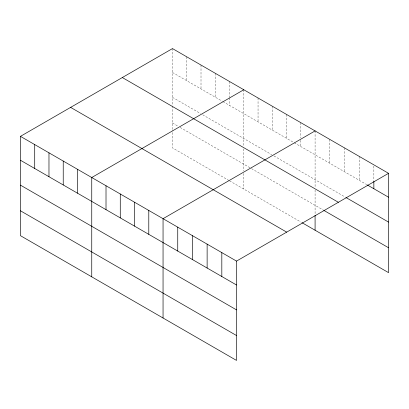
<?xml version="1.0" encoding="UTF-8"?>
<svg xmlns="http://www.w3.org/2000/svg" width="409" height="409" viewBox="0 0 409 409"><rect width="100%" height="100%" fill="white"/><g stroke="black" fill="none" stroke-linecap="round" stroke-linejoin="round"><path stroke-width="0.31" stroke-dasharray="2.04 1.53" d="M172.486 72.475L222.399 101.289M222.946 101.606L293.698 142.455M294.245 142.772L366.786 184.648M172.486 97.362L200.461 113.513M202.654 114.781L271.76 154.679M273.953 155.947L345.559 197.286M172.486 123.007L177.971 126.177M180.164 127.444L250.916 168.293M251.469 168.605L323.253 210.052M228.979 180.517L172.486 147.9L172.486 130.476M229.526 180.834L300.83 221.995M373.857 166.095L373.857 180.558M359.163 156.356L359.163 180.251M344.475 147.874L344.475 171.77M329.782 139.392L329.782 163.288M315.088 130.911L315.088 187.634M315.088 190.073L315.088 214.674M300.83 122.674L300.83 137.767M300.83 140.282L300.83 146.57M286.571 114.443L286.571 138.339M272.307 106.212L272.307 130.103M258.048 97.976L258.048 121.872M243.79 89.745L243.79 146.468M243.79 148.912L243.79 171.018M243.79 173.508L243.79 189.065M229.526 81.514L229.526 97.23M229.526 97.858L229.526 105.404M215.267 73.277L215.267 97.173M201.008 65.046L201.008 88.942M186.749 56.815L186.749 80.706M172.486 48.579L172.486 105.302M172.486 105.911L172.486 129.852"/><path stroke-width="0.61" d="M20.45 136.355L236.514 261.1L236.514 360.421L20.45 235.676L20.45 136.355L172.486 48.579L388.55 173.324L388.55 272.645L301.924 222.629M243.79 89.745L91.749 177.521L91.749 276.842M315.088 130.911L163.053 218.687L163.053 318.008M236.514 261.1L388.55 173.324M367.328 184.965L388.55 197.215M346.106 197.603L388.55 222.107M122.317 77.546L338.376 202.291M323.795 210.364L388.55 247.752M70.624 107.393L286.683 232.133M20.45 160.251L236.514 284.996M20.45 185.144L236.514 309.884M20.45 210.788L236.514 335.528M373.857 181.187L373.857 188.733M315.088 215.298L315.088 230.231M221.821 252.619L221.821 276.515M207.128 244.137L207.128 268.028M192.434 235.65L192.434 259.546M177.741 227.169L177.741 251.065M148.789 210.456L148.789 234.347M134.53 202.22L134.53 226.116M120.272 193.989L120.272 217.885M106.013 185.758L106.013 209.648M77.49 169.29L77.49 193.186M63.231 161.059L63.231 184.95M48.973 152.823L48.973 176.719M34.709 144.592L34.709 168.488"/></g></svg>
